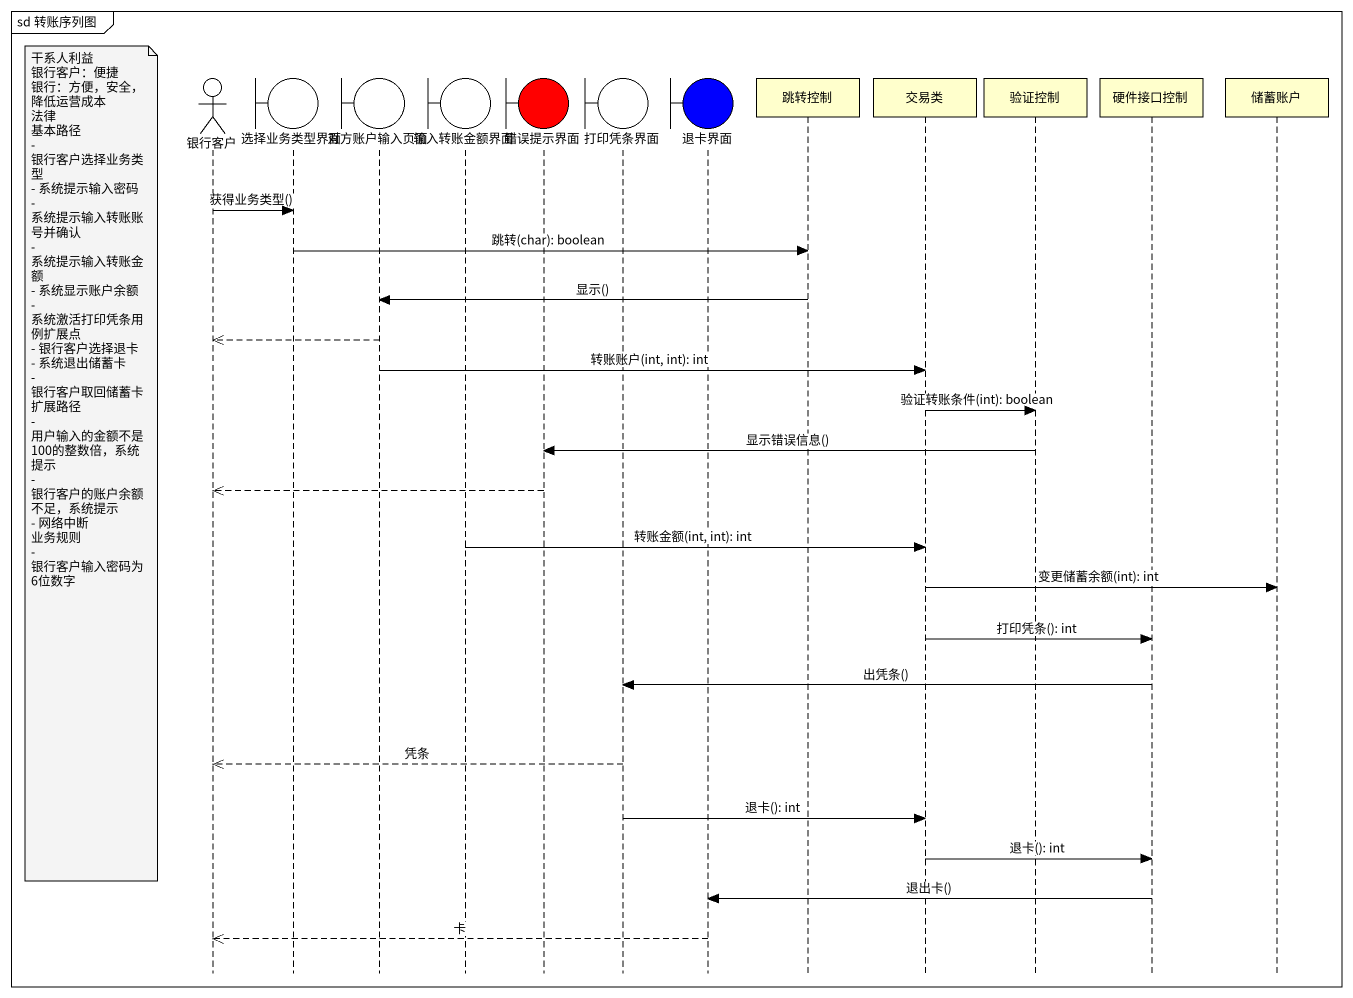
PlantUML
@startuml
mainframe sd 转账序列图
hide footbox
actor 银行客户
boundary 选择业务类型界面
boundary 对方账户输入页面
boundary 输入转账金额界面
boundary 错误提示界面 #FF0000
boundary 打印凭条界面
boundary 退卡界面 #0000FF
participant 跳转控制
participant 交易类
participant 验证控制
participant 硬件接口控制
participant 储蓄账户

银行客户 -> 选择业务类型界面 : 获得业务类型()
选择业务类型界面 -> 跳转控制 : 跳转(char): boolean
跳转控制 -> 对方账户输入页面 : 显示()
对方账户输入页面 -->> 银行客户
对方账户输入页面 -> 交易类 : 转账账户(int, int): int
交易类 -> 验证控制 : 验证转账条件(int): boolean
验证控制 -> 错误提示界面 : 显示错误信息()
note left of 银行客户
  干系人利益
  银行客户：便捷
  银行：方便，安全，降低运营成本
  法律
  基本路径
  - 银行客户选择业务类型
  - 系统提示输入密码
  - 系统提示输入转账账号并确认
  - 系统提示输入转账金额
  - 系统显示账户余额
  - 系统激活打印凭条用例扩展点
  - 银行客户选择退卡
  - 系统退出储蓄卡
  - 银行客户取回储蓄卡
  扩展路径
  - 用户输入的金额不是100的整数倍，系统提示
  - 银行客户的账户余额不足，系统提示
  - 网络中断
  业务规则
  - 银行客户输入密码为6位数字
end note
错误提示界面 -->> 银行客户
输入转账金额界面 -> 交易类 : 转账金额(int, int): int
交易类 -> 储蓄账户 : 变更储蓄余额(int): int
交易类 -> 硬件接口控制 : 打印凭条(): int
硬件接口控制 -> 打印凭条界面 : 出凭条()
打印凭条界面 -->> 银行客户 : 凭条
打印凭条界面 -> 交易类 : 退卡(): int
交易类 -> 硬件接口控制 : 退卡(): int
硬件接口控制 -> 退卡界面 : 退出卡()
退卡界面 -->> 银行客户 : 卡
@enduml
